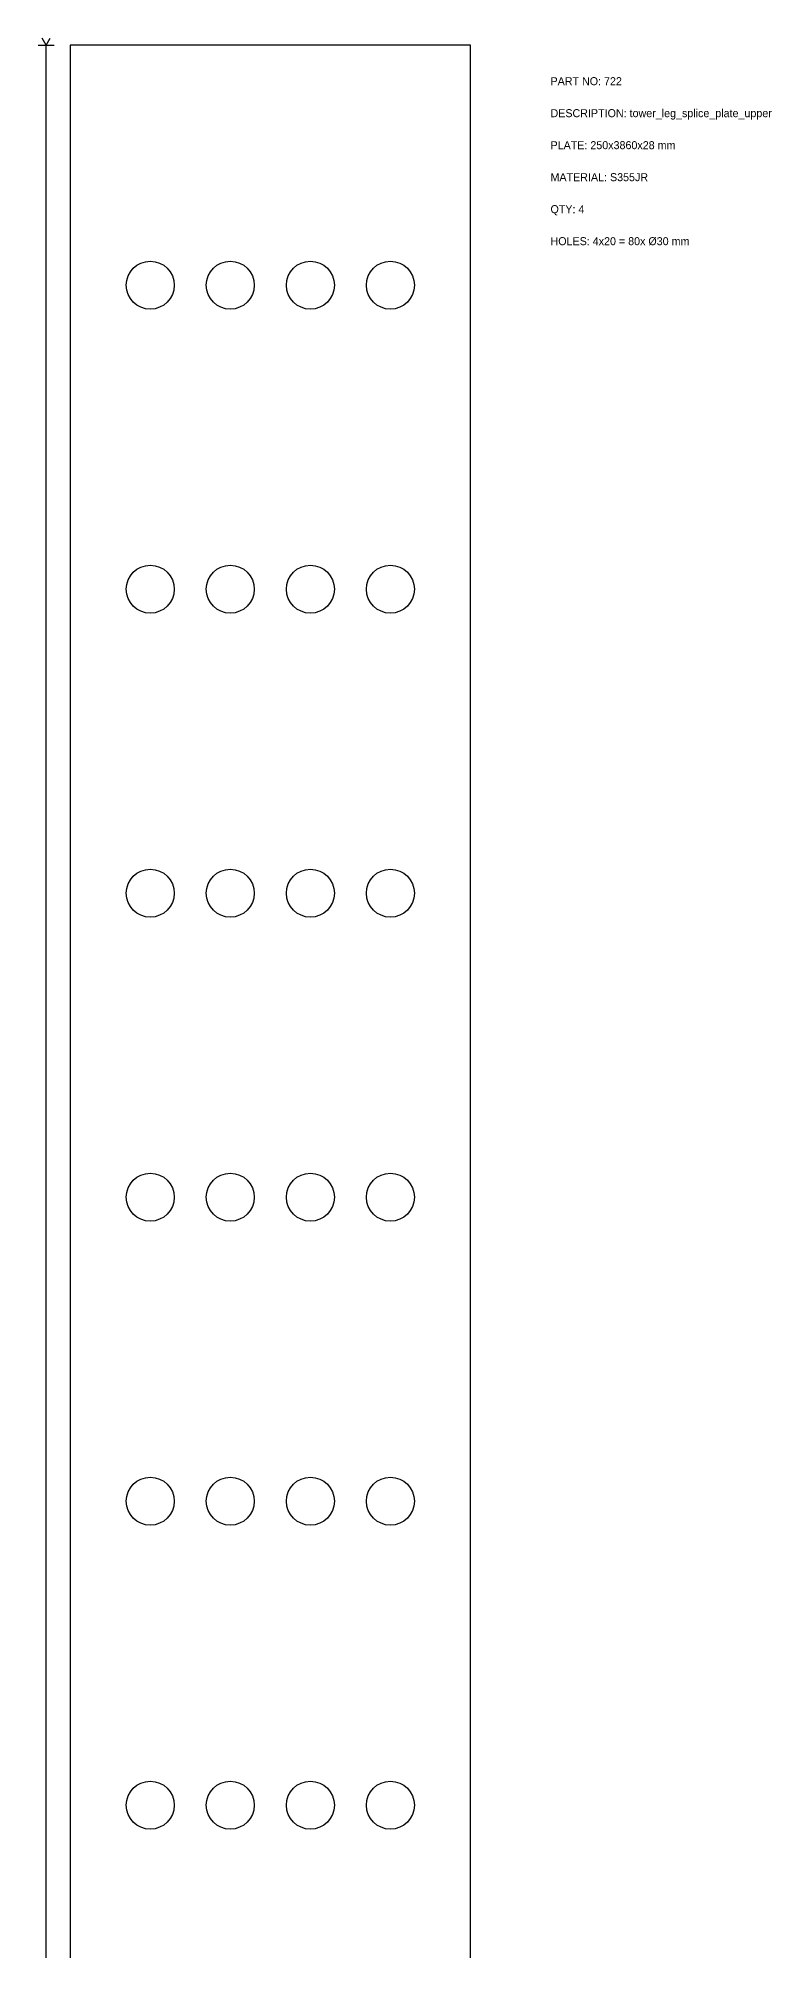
# Model space of a CAD drawing. Header units: millimetres. Extents: x 62 to 1681, y -6146 to 3884.
# Drawn here: x 635 to 1093, y 2689 to 3884 of the extents above; entities that cross this region are included whole.
import ezdxf

# ---------------------------------------------------------------- set-up
doc = ezdxf.new("R2010")
doc.units = ezdxf.units.MM

msp = doc.modelspace()

# ---------------------------------------------------------------- linework, layer by layer
at = {"layer": 'DIMENSION'}
for p, q in [((634.9, 3880), (644.9, 3880)), ((639.9, 3880), (637.4, 3884.3)), ((639.9, 3880), (642.4, 3884.3)), ((639.9, 20), (639.9, 3880))]:
    msp.add_line(p, q, dxfattribs=at)
at = {"layer": 'GEOMETRY'}
msp.add_lwpolyline([(654.9, 20), (904.9, 20), (904.9, 3880), (654.9, 3880)], close=True, dxfattribs=at)
for centre in [(704.9, 3730), (754.9, 3730), (804.9, 3730), (854.9, 3730), (704.9, 3540), (754.9, 3540), (804.9, 3540), (854.9, 3540), (704.9, 3350), (754.9, 3350), (804.9, 3350), (854.9, 3350), (704.9, 3160), (754.9, 3160), (804.9, 3160), (854.9, 3160), (704.9, 2970), (754.9, 2970), (804.9, 2970), (854.9, 2970), (704.9, 2780), (754.9, 2780), (804.9, 2780), (854.9, 2780)]:
    msp.add_circle(centre, 15, dxfattribs=at)

# ---------------------------------------------------------------- texts
at = {"layer": 'ANNOTATION', "char_height": 5, "attachment_point": 1}
for s, insert in [('PART NO: 722', (954.9, 3860)), ('DESCRIPTION: tower_leg_splice_plate_upper', (954.9, 3840)), ('PLATE: 250x3860x28 mm', (954.9, 3820)), ('MATERIAL: S355JR', (954.9, 3800)), ('QTY: 4', (954.9, 3780)), ('HOLES: 4x20 = 80x Ø30 mm', (954.9, 3760))]:
    msp.add_mtext(s, dxfattribs=dict(at, insert=insert))

doc.saveas('drawing.dxf')
